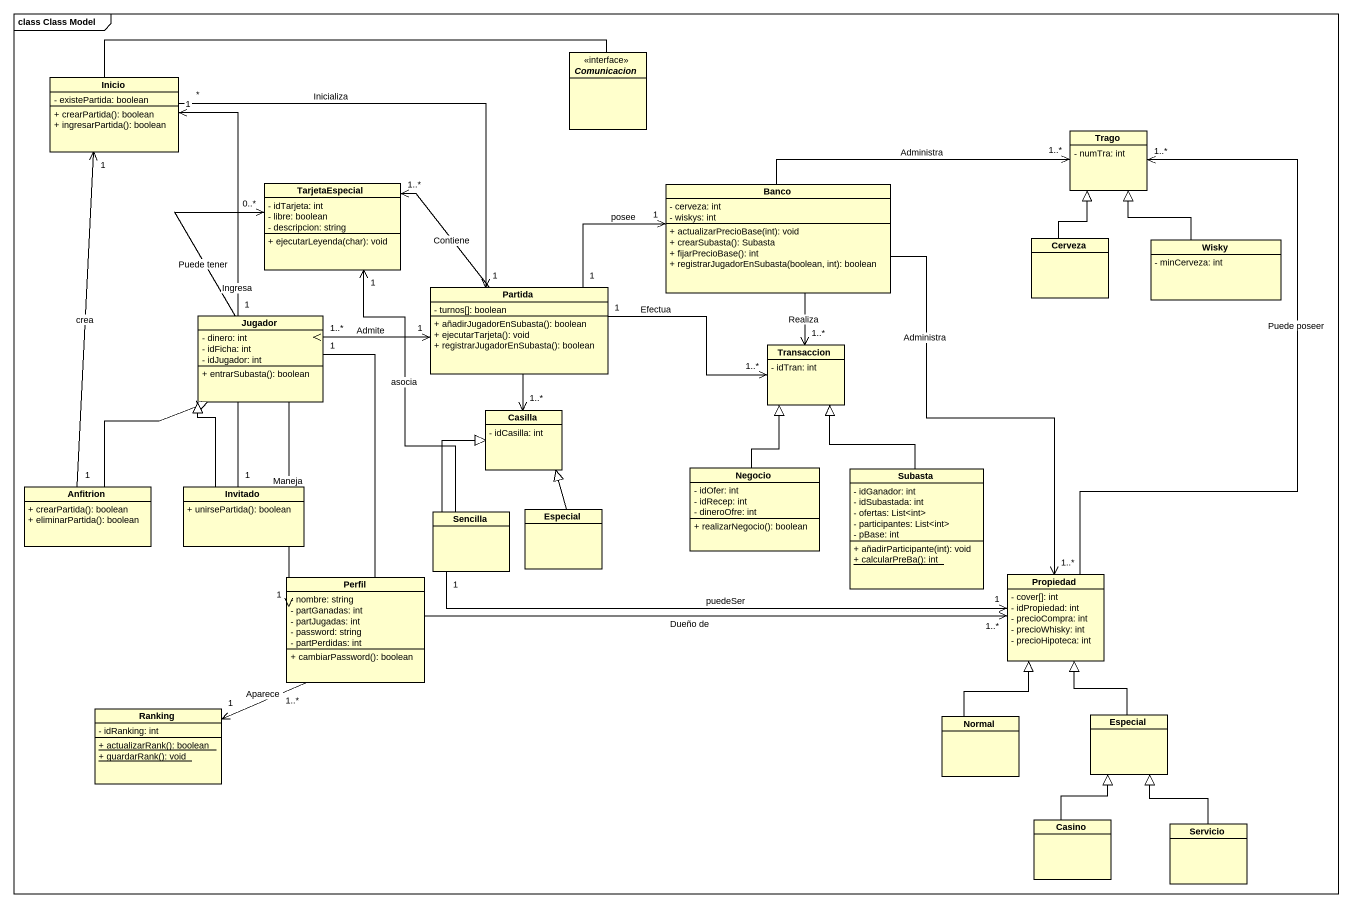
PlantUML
@startuml
mainframe class Class Model
hide circle
hide empty members
skinparam classAttributeIconSize 0
class Inicio {
  - existePartida: boolean
  + crearPartida(): boolean
  + ingresarPartida(): boolean
}
interface Comunicacion <<interface>>
class Trago {
  - numTra: int
}
class TarjetaEspecial {
  - idTarjeta: int
  - libre: boolean
  - descripcion: string
  + ejecutarLeyenda(char): void
}
class Banco {
  - cerveza: int
  - wiskys: int
  + actualizarPrecioBase(int): void
  + crearSubasta(): Subasta
  + fijarPrecioBase(): int
  + registrarJugadorEnSubasta(boolean, int): boolean
}
class Cerveza
class Wisky {
  - minCerveza: int
}
class Jugador {
  - dinero: int
  - idFicha: int
  - idJugador: int
  + entrarSubasta(): boolean
}
class Partida {
  - turnos[]: boolean
  + añadirJugadorEnSubasta(): boolean
  + ejecutarTarjeta(): void
  + registrarJugadorEnSubasta(): boolean
}
class Transaccion {
  - idTran: int
}
class Casilla {
  - idCasilla: int
}
class Negocio {
  - idOfer: int
  - idRecep: int
  - dineroOfre: int
  + realizarNegocio(): boolean
}
class Subasta {
  - idGanador: int
  - idSubastada: int
  - ofertas: List<int>
  - participantes: List<int>
  - pBase: int
  + añadirParticipante(int): void
  {static} + calcularPreBa(): int
}
class Anfitrion {
  + crearPartida(): boolean
  + eliminarPartida(): boolean
}
class Invitado {
  + unirsePartida(): boolean
}
class Sencilla
class Especial
class Perfil {
  - nombre: string
  - partGanadas: int
  - partJugadas: int
  - password: string
  - partPerdidas: int
  + cambiarPassword(): boolean
}
class Propiedad {
  - cover[]: int
  - idPropiedad: int
  - precioCompra: int
  - precioWhisky: int
  - precioHipoteca: int
}
class Ranking {
  - idRanking: int
  {static} + actualizarRank(): boolean
  {static} + guardarRank(): void
}
class Normal
class "Especial" as Especial_2
class Casino
class Servicio
Inicio -right- Comunicacion
Inicio "*" -right-> "1" Partida : Inicializa
Banco -right-> "1..*" Trago : Administra
Banco --> "1..*" Transaccion : Realiza
Banco --> "1..*" Propiedad : Administra
Cerveza -up-|> Trago
Wisky -up-|> Trago
Jugador "1" -up-> "0..*" TarjetaEspecial : Puede tener
Jugador --> "1" Perfil : Maneja
Jugador "1" -right-> "1..*" Propiedad : Dueño de
Partida -left-> "1..*" TarjetaEspecial : Contiene
Partida "1" -right-> "1" Banco : posee
Partida "1" <-left-> "1..*" Jugador : Admite
Partida "1" -right-> "1..*" Transaccion : Efectua
Partida --> "1..*" Casilla
Negocio -up-|> Transaccion
Subasta -up-|> Transaccion
Anfitrion "1" -up-> "1" Inicio : crea
Anfitrion -up-|> Jugador
Invitado "1" -up-> "1" Inicio : Ingresa
Invitado -up-|> Jugador
Sencilla -up-> "1" TarjetaEspecial : asocia
Sencilla -up-|> Casilla
Sencilla "1" -right-> "1" Propiedad : puedeSer
Especial -up-|> Casilla
Perfil "1..*" -left-> "1" Ranking : Aparece
Propiedad -up-> "1..*" Trago : Puede poseer
Normal -up-|> Propiedad
Especial_2 -up-|> Propiedad
Casino -up-|> Especial_2
Servicio -up-|> Especial_2
@enduml
